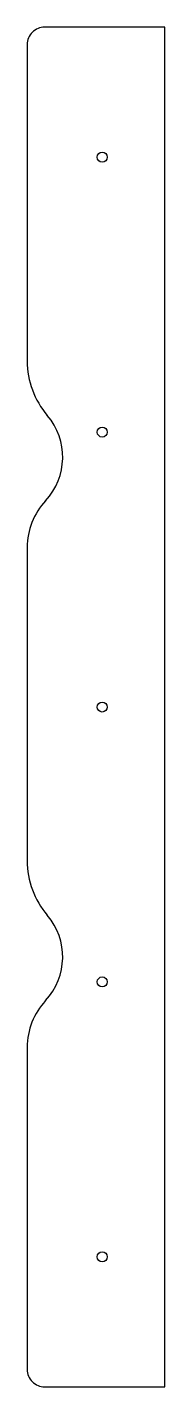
# Model space of a CAD drawing. Header units: millimetres. Extents: x 1434 to 1489, y 586 to 1130.
import ezdxf

# ---------------------------------------------------------------- set-up
doc = ezdxf.new("R2010")
doc.units = ezdxf.units.MM

msp = doc.modelspace()

# ---------------------------------------------------------------- linework, layer by layer
msp.add_line((1433.93, 921.69), (1433.93, 796.28))
msp.add_lwpolyline([(1433.93, 721.69), (1433.93, 592.84, 0.414214), (1440.93, 585.84), (1488.93, 585.84), (1488.93, 1129.84), (1440.93, 1129.84, 0.414214), (1433.93, 1122.84), (1433.93, 996.28)], format="xyb")
for centre in [(1463.93, 1077.84), (1463.93, 967.84), (1463.93, 857.84), (1463.93, 747.84), (1463.93, 637.84)]:
    msp.add_circle(centre, 2)
for centre, radius, start, end in [((1467.43, 996.28), 33.5, 180, 220.4857), ((1422.41, 957.84), 25.7, 317.1859, 40.4857), ((1461.43, 921.69), 27.5, 137.1859, 180), ((1467.43, 796.28), 33.5, 180, 220.4857), ((1422.41, 757.84), 25.7, 317.1859, 40.4857), ((1461.43, 721.69), 27.5, 137.1859, 180)]:
    msp.add_arc(centre, radius, start, end)

doc.saveas('drawing.dxf')
